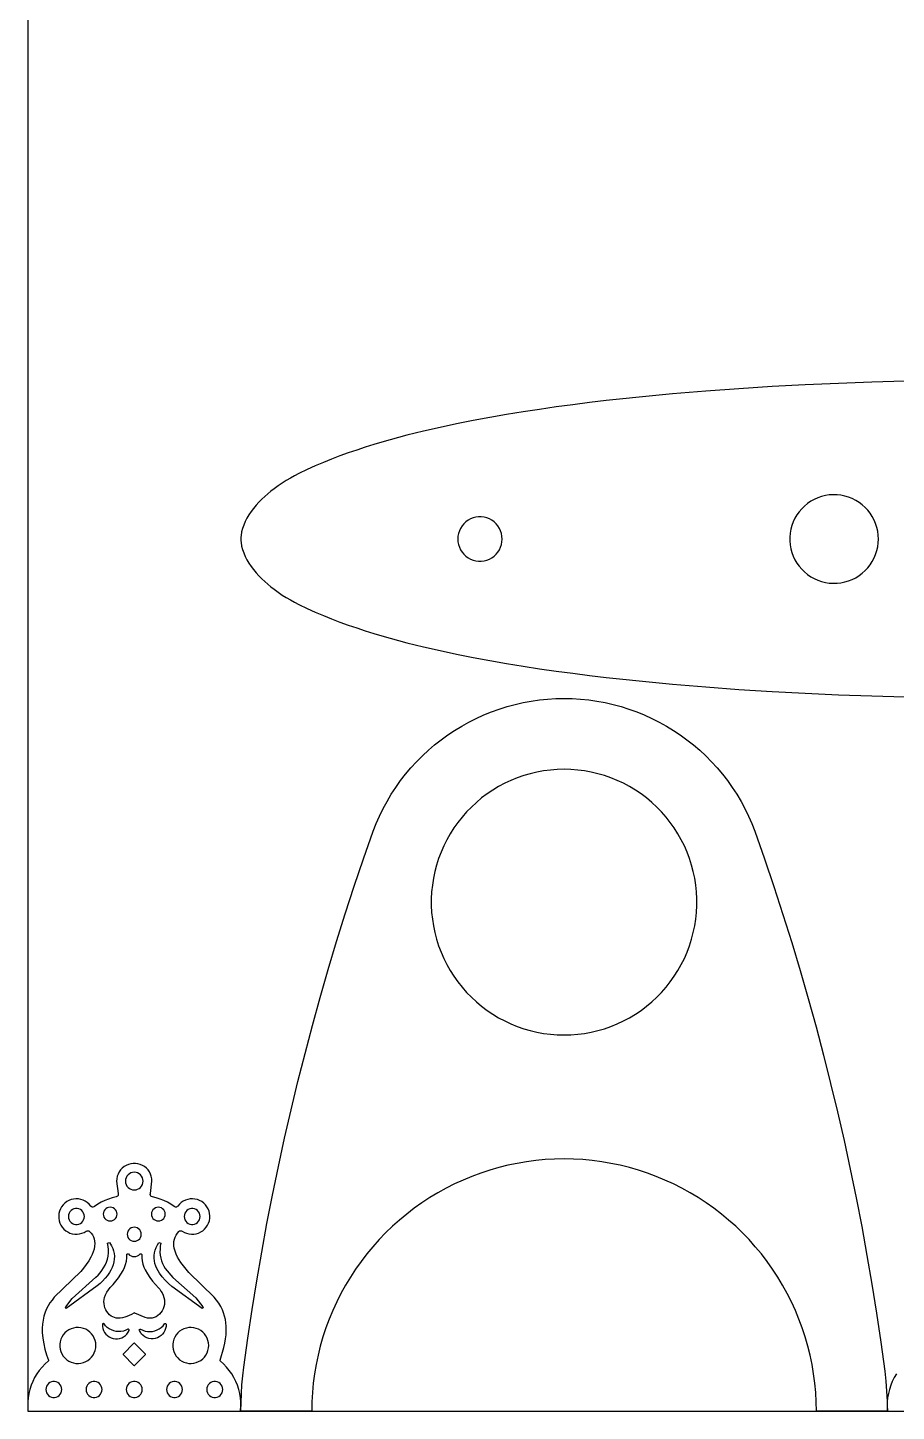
# Model space of a CAD drawing. Extents: x 0 to 1250, y 0 to 2500.
# Drawn here: x 0 to 98.1, y 0 to 156.2 of the extents above; entities that cross this region are included whole.
import ezdxf

# ---------------------------------------------------------------- set-up
doc = ezdxf.new("R2010")
doc.units = 0
doc.layers.get('0').update_dxf_attribs({"linetype": 'CONTINUOUS', "lineweight": 25})

msp = doc.modelspace()

# ---------------------------------------------------------------- linework, layer by layer
for points in [[(0, 0), (1250, 0), (1250, 2500), (0, 2500)], [(96.08, 98.5072), (96.0604, 98.9491), (96.0019, 99.3875), (95.9048, 99.8191), (95.77, 100.24), (95.5985, 100.648), (95.3916, 101.039), (95.1509, 101.41), (94.8784, 101.759), (94.5762, 102.082), (94.2466, 102.377), (93.8922, 102.641), (93.5159, 102.874), (93.1204, 103.072), (92.709, 103.234), (92.2848, 103.36), (91.8512, 103.447), (91.4116, 103.496), (90.9694, 103.506), (90.528, 103.477), (90.091, 103.408), (89.6617, 103.302), (89.2435, 103.158), (88.8397, 102.977), (88.4534, 102.762), (88.0876, 102.513), (87.7453, 102.233), (87.4291, 101.924), (87.1415, 101.587), (86.8846, 101.227), (86.6607, 100.846), (86.4713, 100.446), (86.3179, 100.031), (86.2019, 99.6044), (86.124, 99.169), (86.0849, 98.7284), (86.0849, 98.286), (86.124, 97.8454), (86.2019, 97.41), (86.3179, 96.9832), (86.4713, 96.5683), (86.6607, 96.1685), (86.8846, 95.7871), (87.1415, 95.427), (87.4291, 95.0909), (87.7453, 94.7816), (88.0876, 94.5015), (88.4534, 94.2527), (88.8397, 94.0372), (89.2435, 93.8567), (89.6617, 93.7126), (90.091, 93.606), (90.528, 93.5378), (90.9694, 93.5084), (91.4116, 93.5182), (91.8512, 93.567), (92.2848, 93.6545), (92.709, 93.78), (93.1204, 93.9425), (93.5159, 94.1407), (93.8922, 94.373), (94.2466, 94.6378), (94.5762, 94.9328), (94.8784, 95.2558), (95.1509, 95.6042), (95.3916, 95.9753), (95.5985, 96.3663), (95.77, 96.774), (95.9048, 97.1953), (96.0019, 97.6269), (96.0604, 98.0653)], [(53.58, 98.5072), (53.5603, 98.8205), (53.5015, 99.1289), (53.4044, 99.4275), (53.2708, 99.7116), (53.1025, 99.9767), (52.9024, 100.219), (52.6736, 100.433), (52.4196, 100.618), (52.1444, 100.769), (51.8525, 100.885), (51.5485, 100.963), (51.237, 101.002), (50.923, 101.002), (50.6115, 100.963), (50.3075, 100.885), (50.0156, 100.769), (49.7404, 100.618), (49.4864, 100.433), (49.2576, 100.219), (49.0575, 99.9767), (48.8892, 99.7116), (48.7556, 99.4275), (48.6585, 99.1289), (48.5997, 98.8205), (48.58, 98.5072), (48.5997, 98.1939), (48.6585, 97.8855), (48.7556, 97.5869), (48.8892, 97.3028), (49.0575, 97.0377), (49.2576, 96.7958), (49.4864, 96.5809), (49.7404, 96.3964), (50.0156, 96.2451), (50.3075, 96.1296), (50.6115, 96.0515), (50.923, 96.0121), (51.237, 96.0121), (51.5485, 96.0515), (51.8525, 96.1296), (52.1444, 96.2451), (52.4196, 96.3964), (52.6736, 96.5809), (52.9024, 96.7958), (53.1025, 97.0377), (53.2708, 97.3028), (53.4044, 97.5869), (53.5015, 97.8855), (53.5603, 98.1939)], [(83.2313, 62.3853), (84.2865, 59.2521), (85.3067, 56.1073), (86.292, 52.9513), (87.2421, 49.7846), (88.1569, 46.6075), (89.0364, 43.4205), (89.8804, 40.2239), (90.6888, 37.0181), (91.4616, 33.8035), (92.1985, 30.5805), (92.8996, 27.3495), (93.5648, 24.111), (94.1939, 20.8652), (94.7869, 17.6127), (95.3436, 14.3537), (95.8642, 11.0888), (96.3484, 7.8183), (96.7962, 4.5426), (96.9203, 3.4108), (97.009, 2.2757), (97.0622, 1.1384), (97.08, 0), (89.08, 0), (89.0601, 1.0656), (89.0003, 2.1298), (88.9008, 3.191), (88.7617, 4.2477), (88.5831, 5.2985), (88.3654, 6.3418), (88.1089, 7.3763), (87.8138, 8.4005), (87.4807, 9.413), (87.1099, 10.4122), (86.702, 11.3969), (86.2576, 12.3657), (85.7773, 13.3172), (85.2617, 14.25), (84.7116, 15.1629), (84.1278, 16.0546), (83.511, 16.9239), (82.8622, 17.7695), (82.1822, 18.5902), (81.472, 19.3849), (80.7325, 20.1525), (79.9649, 20.892), (79.1702, 21.6022), (78.3495, 22.2822), (77.5039, 22.931), (76.6346, 23.5478), (75.7429, 24.1316), (74.83, 24.6817), (73.8972, 25.1973), (72.9457, 25.6776), (71.9769, 26.122), (70.9922, 26.5299), (69.993, 26.9007), (68.9805, 27.2338), (67.9563, 27.5289), (66.9218, 27.7854), (65.8785, 28.0031), (64.8277, 28.1817), (63.771, 28.3208), (62.7098, 28.4203), (61.6456, 28.4801), (60.58, 28.5), (59.5144, 28.4801), (58.4502, 28.4203), (57.389, 28.3208), (56.3323, 28.1817), (55.2815, 28.0031), (54.2382, 27.7854), (53.2037, 27.5289), (52.1795, 27.2338), (51.167, 26.9007), (50.1678, 26.5299), (49.1831, 26.122), (48.2143, 25.6776), (47.2628, 25.1973), (46.33, 24.6817), (45.4171, 24.1316), (44.5254, 23.5478), (43.6561, 22.931), (42.8105, 22.2822), (41.9898, 21.6022), (41.1951, 20.892), (40.4275, 20.1525), (39.688, 19.3849), (38.9778, 18.5902), (38.2978, 17.7695), (37.649, 16.9239), (37.0322, 16.0546), (36.4484, 15.1629), (35.8983, 14.25), (35.3827, 13.3172), (34.9024, 12.3657), (34.458, 11.3969), (34.0501, 10.4122), (33.6793, 9.413), (33.3462, 8.4005), (33.0511, 7.3763), (32.7946, 6.3418), (32.5769, 5.2985), (32.3983, 4.2477), (32.2592, 3.191), (32.1597, 2.1298), (32.0999, 1.0656), (32.08, 0), (24.08, 0), (24.0938, 1.0029), (24.1351, 2.005), (24.204, 3.0056), (24.3003, 4.0039), (24.424, 4.9993), (24.8734, 8.2503), (25.3587, 11.4961), (25.8798, 14.7364), (26.4366, 17.9707), (27.0291, 21.1987), (27.6571, 24.42), (28.3206, 27.6342), (29.0196, 30.8408), (29.7539, 34.0395), (30.5234, 37.2299), (31.3281, 40.4117), (32.1679, 43.5843), (33.0426, 46.7475), (33.9521, 49.9009), (34.8964, 53.044), (35.8753, 56.1766), (36.8888, 59.2981), (37.9366, 62.4083), (39.0186, 65.5067), (39.3606, 66.3733), (39.7373, 67.2253), (40.1482, 68.0614), (40.5927, 68.8802), (41.07, 69.6802), (41.5792, 70.4603), (42.1197, 71.2192), (42.6904, 71.9555), (43.2905, 72.6681), (43.9189, 73.3559), (44.5747, 74.0176), (45.2567, 74.6522), (45.9639, 75.2587), (46.6951, 75.836), (47.449, 76.3832), (48.2245, 76.8995), (49.0202, 77.384), (49.835, 77.8358), (50.6673, 78.2542), (51.5159, 78.6386), (52.3794, 78.9884), (53.2563, 79.3028), (54.1453, 79.5815), (55.0448, 79.824), (55.9534, 80.0299), (56.8696, 80.1987), (57.7918, 80.3304), (58.7187, 80.4246), (59.6486, 80.4811), (60.58, 80.5), (61.5114, 80.4811), (62.4413, 80.4246), (63.3682, 80.3304), (64.2904, 80.1987), (65.2066, 80.0299), (66.1152, 79.824), (67.0147, 79.5815), (67.9037, 79.3028), (68.7806, 78.9884), (69.6441, 78.6386), (70.4927, 78.2542), (71.325, 77.8358), (72.1398, 77.384), (72.9355, 76.8995), (73.711, 76.3832), (74.4649, 75.836), (75.1961, 75.2587), (75.9033, 74.6522), (76.5853, 74.0176), (77.2411, 73.3559), (77.8695, 72.6681), (78.4696, 71.9555), (79.0403, 71.2192), (79.5808, 70.4603), (80.09, 69.6802), (80.5673, 68.8802), (81.0118, 68.0614), (81.4227, 67.2253), (81.7994, 66.3733), (82.1414, 65.5067)], [(60.58, 72.5), (59.8078, 72.4801), (59.0377, 72.4205), (58.2716, 72.3213), (57.5117, 72.1828), (56.7599, 72.0054), (56.0183, 71.7895), (55.2887, 71.5358), (54.5732, 71.2448), (53.8736, 70.9173), (53.1918, 70.5543), (52.5296, 70.1566), (51.8887, 69.7254), (51.2709, 69.2618), (50.6777, 68.767), (50.1108, 68.2423), (49.5717, 67.6891), (49.0618, 67.1089), (48.5824, 66.5032), (48.1348, 65.8737), (47.7203, 65.2219), (47.3398, 64.5497), (46.9945, 63.8587), (46.6851, 63.1509), (46.4127, 62.4281), (46.1778, 61.6923), (45.981, 60.9453), (45.823, 60.1892), (45.7042, 59.426), (45.6247, 58.6576), (45.585, 57.8862), (45.585, 57.1138), (45.6247, 56.3424), (45.7042, 55.574), (45.823, 54.8108), (45.981, 54.0547), (46.1778, 53.3077), (46.4127, 52.5719), (46.6851, 51.8491), (46.9945, 51.1413), (47.3398, 50.4503), (47.7203, 49.7781), (48.1348, 49.1263), (48.5824, 48.4968), (49.0618, 47.8911), (49.5717, 47.3109), (50.1108, 46.7577), (50.6777, 46.233), (51.2709, 45.7382), (51.8887, 45.2746), (52.5296, 44.8434), (53.1918, 44.4457), (53.8736, 44.0827), (54.5732, 43.7552), (55.2887, 43.4642), (56.0183, 43.2105), (56.7599, 42.9946), (57.5117, 42.8172), (58.2716, 42.6787), (59.0377, 42.5795), (59.8078, 42.5199), (60.58, 42.5), (61.3522, 42.5199), (62.1223, 42.5795), (62.8884, 42.6787), (63.6483, 42.8172), (64.4001, 42.9946), (65.1417, 43.2105), (65.8713, 43.4642), (66.5868, 43.7552), (67.2864, 44.0827), (67.9682, 44.4457), (68.6304, 44.8434), (69.2713, 45.2746), (69.8891, 45.7382), (70.4823, 46.233), (71.0492, 46.7577), (71.5883, 47.3109), (72.0982, 47.8911), (72.5776, 48.4968), (73.0252, 49.1263), (73.4397, 49.7781), (73.8202, 50.4503), (74.1655, 51.1413), (74.4749, 51.8491), (74.7473, 52.5719), (74.9822, 53.3077), (75.179, 54.0547), (75.337, 54.8108), (75.4558, 55.574), (75.5353, 56.3424), (75.575, 57.1138), (75.575, 57.8862), (75.5353, 58.6576), (75.4558, 59.426), (75.337, 60.1892), (75.179, 60.9453), (74.9822, 61.6923), (74.7473, 62.4281), (74.4749, 63.1509), (74.1655, 63.8587), (73.8202, 64.5497), (73.4397, 65.2219), (73.0252, 65.8737), (72.5776, 66.5032), (72.0982, 67.1089), (71.5883, 67.6891), (71.0492, 68.2423), (70.4823, 68.767), (69.8891, 69.2618), (69.2713, 69.7254), (68.6304, 70.1566), (67.9682, 70.5543), (67.2864, 70.9173), (66.5868, 71.2448), (65.8713, 71.5358), (65.1417, 71.7895), (64.4001, 72.0054), (63.6483, 72.1828), (62.8884, 72.3213), (62.1223, 72.4205), (61.3522, 72.4801)], [(0.1298, 0), (23.9502, 0), (24.0497, 0.09), (24.08, 0.5717), (24.074, 1.0544), (24.0317, 1.5352), (23.9533, 2.0115), (23.8392, 2.4805), (23.6903, 2.9396), (23.5071, 3.3863), (23.2909, 3.8178), (23.0429, 4.2319), (22.7643, 4.6261), (22.4569, 4.9983), (22.1224, 5.3463), (21.7627, 5.6681), (21.7299, 5.7189), (21.7325, 5.7793), (22.1722, 7.2132), (22.2807, 7.6881), (22.3605, 8.1685), (22.4112, 8.6529), (22.4327, 9.1395), (22.4248, 9.6265), (22.3906, 10.0046), (22.3293, 10.3792), (22.2413, 10.7484), (22.127, 11.1104), (21.9869, 11.4632), (21.7988, 11.842), (21.584, 12.2064), (21.3437, 12.5545), (21.0791, 12.8846), (18.1964, 15.6744), (17.3006, 16.7957), (17.1038, 17.1015), (16.9299, 17.4209), (16.7799, 17.7523), (16.6547, 18.0937), (16.5549, 18.4434), (16.515, 18.6926), (16.504, 18.9447), (16.5219, 19.1963), (16.5686, 19.4443), (16.6516, 19.6841), (16.7661, 19.9106), (16.9101, 20.1195), (17.081, 20.3072), (17.1651, 20.3656), (17.2639, 20.3924), (17.366, 20.3843), (17.4595, 20.3423), (17.6973, 20.2046), (17.9517, 20.1007), (18.2179, 20.0328), (18.491, 20.0019), (18.7657, 20.0088), (19.0369, 20.0533), (19.2994, 20.1345), (19.5483, 20.2509), (19.7789, 20.4004), (19.9868, 20.58), (20.1682, 20.7865), (20.3195, 21.0158), (20.438, 21.2638), (20.5214, 21.5256), (20.568, 21.7964), (20.5772, 22.0711), (20.5485, 22.3444), (20.4827, 22.6112), (20.381, 22.8664), (20.2452, 23.1054), (20.078, 23.3234), (19.8824, 23.5164), (19.6622, 23.6809), (19.4216, 23.8136), (19.1651, 23.912), (18.8974, 23.9744), (18.6238, 23.9995), (18.3493, 23.9868), (18.0791, 23.9367), (17.8183, 23.8499), (17.5719, 23.7283), (17.3445, 23.574), (17.1404, 23.39), (16.9635, 23.1798), (16.8946, 23.1119), (16.8077, 23.0695), (16.7119, 23.0569), (16.617, 23.0755), (16.5329, 23.1232), (16.1648, 23.3823), (15.7777, 23.6119), (15.3738, 23.8106), (14.9556, 23.9771), (14.5257, 24.1105), (14.0867, 24.21), (13.9973, 24.2458), (13.9238, 24.3081), (13.8739, 24.3905), (13.8527, 24.4845), (13.8624, 24.5803), (14.04, 26), (14.0214, 26.2723), (13.9659, 26.5396), (13.8744, 26.7968), (13.7489, 27.0392), (13.5914, 27.2622), (13.4051, 27.4617), (13.1934, 27.6339), (12.9601, 27.7758), (12.7098, 27.8845), (12.4469, 27.9582), (12.1765, 27.9953), (11.9035, 27.9953), (11.6331, 27.9582), (11.3703, 27.8845), (11.1199, 27.7758), (10.8867, 27.6339), (10.6749, 27.4617), (10.4886, 27.2622), (10.3312, 27.0392), (10.2056, 26.7968), (10.1142, 26.5396), (10.0586, 26.2723), (10.04, 26), (10.2177, 24.5803), (10.2273, 24.4845), (10.2061, 24.3905), (10.1562, 24.3081), (10.0828, 24.2458), (9.9934, 24.2099), (9.5556, 24.1068), (9.1267, 23.9713), (8.7091, 23.8042), (8.3052, 23.6063), (7.9171, 23.3789), (7.5471, 23.1232), (7.463, 23.0755), (7.3682, 23.0569), (7.2723, 23.0695), (7.1854, 23.1119), (7.1166, 23.1798), (6.9396, 23.39), (6.7355, 23.574), (6.5081, 23.7283), (6.2617, 23.8499), (6.0009, 23.9367), (5.7308, 23.9868), (5.4563, 23.9995), (5.1826, 23.9744), (4.915, 23.912), (4.6584, 23.8136), (4.4178, 23.6809), (4.1976, 23.5164), (4.0021, 23.3234), (3.8348, 23.1054), (3.699, 22.8664), (3.5973, 22.6112), (3.5315, 22.3444), (3.5029, 22.0711), (3.512, 21.7964), (3.5587, 21.5256), (3.642, 21.2638), (3.7605, 21.0158), (3.9118, 20.7865), (4.0932, 20.58), (4.3011, 20.4004), (4.5317, 20.2509), (4.7806, 20.1345), (5.0432, 20.0533), (5.3143, 20.0088), (5.589, 20.0019), (5.8621, 20.0328), (6.1283, 20.1007), (6.3828, 20.2046), (6.6206, 20.3423), (6.714, 20.3843), (6.8161, 20.3924), (6.915, 20.3656), (6.9991, 20.3072), (7.1675, 20.1234), (7.3098, 19.9187), (7.4235, 19.6969), (7.5067, 19.4619), (7.5577, 19.2178), (7.5757, 18.9692), (7.5541, 18.646), (7.5003, 18.3265), (7.4147, 18.014), (7.2983, 17.7117), (7.1522, 17.4225), (6.9025, 16.9884), (6.6253, 16.5713), (6.3218, 16.1729), (5.9933, 15.7949), (2.9965, 12.8794), (2.7481, 12.5716), (2.5214, 12.2475), (2.3176, 11.9086), (2.1377, 11.5564), (1.9824, 11.1927), (1.8411, 10.7503), (1.7368, 10.2977), (1.67, 9.8381), (1.6414, 9.3745), (1.651, 8.9101), (1.7143, 8.2694), (1.8159, 7.6337), (1.9557, 7.0052), (2.1331, 6.3863), (2.3474, 5.7793), (2.3501, 5.7189), (2.3174, 5.6681), (1.9576, 5.3463), (1.6231, 4.9983), (1.3157, 4.6261), (1.0372, 4.2319), (0.7891, 3.8178), (0.5729, 3.3863), (0.3898, 2.9396), (0.2408, 2.4805), (0.1268, 2.0115), (0.0484, 1.5352), (0.006, 1.0544), (0, 0.5717), (0.0303, 0.09)], [(13.04, 26), (13.0208, 26.1951), (12.9639, 26.3827), (12.8715, 26.5556), (12.7471, 26.7071), (12.5956, 26.8315), (12.4227, 26.9239), (12.2351, 26.9808), (12.04, 27), (11.8449, 26.9808), (11.6573, 26.9239), (11.4844, 26.8315), (11.3329, 26.7071), (11.2085, 26.5556), (11.1161, 26.3827), (11.0592, 26.1951), (11.04, 26), (11.0592, 25.8049), (11.1161, 25.6173), (11.2085, 25.4444), (11.3329, 25.2929), (11.4844, 25.1685), (11.6573, 25.0761), (11.8449, 25.0192), (12.04, 25), (12.2351, 25.0192), (12.4227, 25.0761), (12.5956, 25.1685), (12.7471, 25.2929), (12.8715, 25.4444), (12.9639, 25.6173), (13.0208, 25.8049)], [(6.4016, 22), (6.3819, 22.1871), (6.3238, 22.3661), (6.2297, 22.529), (6.1038, 22.6688), (5.9516, 22.7794), (5.7797, 22.856), (5.5957, 22.8951), (5.4075, 22.8951), (5.2235, 22.856), (5.0516, 22.7794), (4.8994, 22.6688), (4.7735, 22.529), (4.6794, 22.3661), (4.6213, 22.1871), (4.6016, 22), (4.6213, 21.8129), (4.6794, 21.6339), (4.7735, 21.471), (4.8994, 21.3312), (5.0516, 21.2206), (5.2235, 21.144), (5.4075, 21.1049), (5.5957, 21.1049), (5.7797, 21.144), (5.9516, 21.2206), (6.1038, 21.3312), (6.2297, 21.471), (6.3238, 21.6339), (6.3819, 21.8129)], [(10.0983, 22.2712), (10.0788, 22.4443), (10.0213, 22.6087), (9.9286, 22.7562), (9.8054, 22.8794), (9.6579, 22.9721), (9.4935, 23.0296), (9.3204, 23.0491), (9.1473, 23.0296), (8.9828, 22.9721), (8.8353, 22.8794), (8.7121, 22.7562), (8.6195, 22.6087), (8.5619, 22.4443), (8.5424, 22.2712), (8.5619, 22.0981), (8.6195, 21.9336), (8.7121, 21.7861), (8.8353, 21.6629), (8.9828, 21.5703), (9.1473, 21.5127), (9.3204, 21.4932), (9.4935, 21.5127), (9.6579, 21.5703), (9.8054, 21.6629), (9.9286, 21.7861), (10.0213, 21.9336), (10.0788, 22.0981)], [(15.5376, 22.2712), (15.5181, 22.4443), (15.4606, 22.6087), (15.3679, 22.7562), (15.2447, 22.8794), (15.0972, 22.9721), (14.9328, 23.0296), (14.7597, 23.0491), (14.5866, 23.0296), (14.4221, 22.9721), (14.2746, 22.8794), (14.1514, 22.7562), (14.0588, 22.6087), (14.0012, 22.4443), (13.9817, 22.2712), (14.0012, 22.0981), (14.0588, 21.9336), (14.1514, 21.7861), (14.2746, 21.6629), (14.4221, 21.5703), (14.5866, 21.5127), (14.7597, 21.4932), (14.9328, 21.5127), (15.0972, 21.5703), (15.2447, 21.6629), (15.3679, 21.7861), (15.4606, 21.9336), (15.5181, 22.0981)], [(19.4784, 22), (19.4588, 22.1871), (19.4006, 22.3661), (19.3065, 22.529), (19.1806, 22.6688), (19.0284, 22.7794), (18.8565, 22.856), (18.6725, 22.8951), (18.4843, 22.8951), (18.3003, 22.856), (18.1284, 22.7794), (17.9762, 22.6688), (17.8503, 22.529), (17.7562, 22.3661), (17.6981, 22.1871), (17.6784, 22), (17.6981, 21.8129), (17.7562, 21.6339), (17.8503, 21.471), (17.9762, 21.3312), (18.1284, 21.2206), (18.3003, 21.144), (18.4843, 21.1049), (18.6725, 21.1049), (18.8565, 21.144), (19.0284, 21.2206), (19.1806, 21.3312), (19.3065, 21.471), (19.4006, 21.6339), (19.4588, 21.8129)], [(12.833, 19.9901), (12.8131, 20.1665), (12.7545, 20.3342), (12.66, 20.4845), (12.5344, 20.6101), (12.3841, 20.7046), (12.2165, 20.7632), (12.04, 20.7831), (11.8636, 20.7632), (11.6959, 20.7046), (11.5456, 20.6101), (11.42, 20.4845), (11.3255, 20.3342), (11.2669, 20.1665), (11.247, 19.9901), (11.2669, 19.8136), (11.3255, 19.646), (11.42, 19.4957), (11.5456, 19.3701), (11.6959, 19.2756), (11.8636, 19.217), (12.04, 19.1971), (12.2165, 19.217), (12.3841, 19.2756), (12.5344, 19.3701), (12.66, 19.4957), (12.7545, 19.646), (12.8131, 19.8136)], [(9.2558, 19.0545), (9.3716, 18.8679), (9.4757, 18.6743), (9.603, 18.3975), (9.6999, 18.1087), (9.7655, 17.8111), (9.799, 17.5083), (9.7862, 17.1855), (9.7402, 16.8658), (9.6614, 16.5525), (9.5507, 16.249), (9.4092, 15.9586), (9.2386, 15.6843), (9.0025, 15.3454), (8.7455, 15.022), (8.4687, 14.7154), (8.1731, 14.4269), (7.86, 14.1575), (4.3586, 11.6157), (4.2759, 11.7039), (4.303, 11.8113), (5.0318, 12.7535), (7.706, 15.1425), (7.9532, 15.38), (8.1823, 15.6351), (8.3919, 15.9064), (8.5809, 16.1925), (8.7596, 16.5034), (8.9061, 16.8306), (9.0189, 17.171), (9.0967, 17.521), (9.1349, 17.8901), (9.136, 18.261), (9.0998, 18.6303), (9.0268, 18.994)], [(14.2924, 17.605), (14.3367, 17.914), (14.413, 18.2168), (14.5206, 18.5099), (14.6582, 18.7902), (14.8243, 19.0545), (15.0532, 18.994), (14.9831, 18.6555), (14.9458, 18.3118), (14.9414, 17.9661), (14.9702, 17.6216), (15.0317, 17.2814), (15.1213, 16.977), (15.2368, 16.6815), (15.3773, 16.3971), (15.5419, 16.1259), (16.4042, 15.1134), (18.9931, 12.8132), (19.777, 11.8113), (19.8042, 11.7039), (19.7214, 11.6157), (16.2962, 14.0946), (15.9037, 14.43), (15.5379, 14.7943), (15.2009, 15.1855), (14.8949, 15.6012), (14.729, 15.8556), (14.5872, 16.1242), (14.4706, 16.4046), (14.3801, 16.6945), (14.3166, 16.9915), (14.2806, 17.293)], [(12.7598, 17.7997), (12.8191, 17.7949), (12.8652, 17.7573), (12.8817, 17.7001), (12.8892, 17.3409), (12.9316, 16.9841), (13.0083, 16.6331), (13.1186, 16.2912), (13.2616, 15.9617), (13.5185, 15.5282), (13.7997, 15.1101), (14.1042, 14.7088), (14.431, 14.3254), (14.7792, 13.9612), (14.9262, 13.7764), (15.0582, 13.5807), (15.1745, 13.3752), (15.2974, 13.13), (15.3869, 12.8707), (15.4414, 12.6019), (15.4601, 12.3283), (15.4425, 12.0546), (15.3859, 11.8114), (15.3002, 11.577), (15.1865, 11.3546), (15.0467, 11.1478), (14.8943, 10.9665), (14.716, 10.8108), (14.5158, 10.6843), (14.2985, 10.59), (14.0458, 10.5327), (13.7875, 10.5115), (13.5288, 10.527), (13.2749, 10.5789), (12.0914, 11.0953), (12.04, 11.1095), (11.9886, 11.0953), (11.7394, 10.9473), (11.4801, 10.8179), (11.2121, 10.7078), (10.9621, 10.618), (10.7039, 10.5556), (10.4405, 10.5213), (10.1749, 10.5155), (9.9814, 10.5381), (9.7925, 10.5863), (9.6118, 10.6593), (9.4423, 10.7557), (9.2565, 10.9057), (9.0902, 11.0771), (8.9461, 11.2676), (8.8261, 11.4741), (8.7322, 11.6937), (8.664, 11.9191), (8.6253, 12.1514), (8.6169, 12.3867), (8.6388, 12.6212), (8.6906, 12.8509), (8.8029, 13.157), (8.9461, 13.4498), (9.1188, 13.7263), (9.319, 13.9836), (9.6524, 14.3346), (9.9669, 14.7027), (10.2613, 15.087), (10.5351, 15.4863), (10.7873, 15.8995), (10.9414, 16.2393), (11.0605, 16.593), (11.1435, 16.9567), (11.1896, 17.327), (11.1983, 17.7001), (11.2149, 17.7573), (11.261, 17.7949), (11.3203, 17.7997), (11.3718, 17.77), (11.5123, 17.6461), (11.6753, 17.5536), (11.8537, 17.4965), (12.04, 17.4772), (12.2263, 17.4965), (12.4048, 17.5536), (12.5677, 17.6461), (12.7082, 17.7699)], [(7.7005, 7.435), (7.6807, 7.7179), (7.6217, 7.9952), (7.5248, 8.2617), (7.3916, 8.5121), (7.2249, 8.7415), (7.0279, 8.9455), (6.8045, 9.1201), (6.5589, 9.2619), (6.2959, 9.3681), (6.0208, 9.4367), (5.7388, 9.4664), (5.4553, 9.4565), (5.1761, 9.4072), (4.9064, 9.3196), (4.6515, 9.1953), (4.4164, 9.0367), (4.2056, 8.847), (4.0234, 8.6297), (3.8731, 8.3892), (3.7577, 8.1302), (3.6796, 7.8576), (3.6401, 7.5767), (3.6401, 7.2932), (3.6796, 7.0123), (3.7577, 6.7397), (3.8731, 6.4807), (4.0234, 6.2402), (4.2056, 6.0229), (4.4164, 5.8332), (4.6515, 5.6746), (4.9064, 5.5503), (5.1761, 5.4627), (5.4553, 5.4134), (5.7388, 5.4035), (6.0208, 5.4332), (6.2959, 5.5018), (6.5589, 5.608), (6.8045, 5.7498), (7.0279, 5.9244), (7.2249, 6.1284), (7.3916, 6.3578), (7.5248, 6.6082), (7.6217, 6.8747), (7.6807, 7.1521)], [(11.4656, 9.1389), (11.4718, 9.2), (11.4411, 9.2532), (11.3852, 9.2784), (11.325, 9.2662), (11.0756, 9.1474), (10.8126, 9.063), (10.5407, 9.0145), (10.2647, 9.0028), (9.9897, 9.0282), (9.7205, 9.0901), (9.462, 9.1875), (9.2189, 9.3186), (8.9954, 9.481), (8.7958, 9.6719), (8.6234, 9.8878), (8.5746, 9.925), (8.5133, 9.9268), (8.4625, 9.8923), (8.4414, 9.8347), (8.4505, 9.5923), (8.4967, 9.3542), (8.5788, 9.1259), (8.6949, 8.913), (8.8422, 8.7203), (9.0173, 8.5524), (9.216, 8.4134), (9.4337, 8.3064), (9.6652, 8.234), (9.9051, 8.198), (10.1476, 8.199), (10.3872, 8.2373), (10.618, 8.3117), (10.8347, 8.4206), (11.0322, 8.5615), (11.2058, 8.7309), (11.3514, 8.9249)], [(15.5054, 9.925), (15.5668, 9.9268), (15.6176, 9.8923), (15.6387, 9.8347), (15.6295, 9.5923), (15.5833, 9.3542), (15.5012, 9.1259), (15.3852, 8.913), (15.2378, 8.7203), (15.0627, 8.5524), (14.864, 8.4134), (14.6463, 8.3064), (14.4148, 8.234), (14.1749, 8.198), (13.9324, 8.199), (13.6929, 8.2373), (13.462, 8.3117), (13.2453, 8.4206), (13.0478, 8.5615), (12.8742, 8.7309), (12.7286, 8.9249), (12.6145, 9.1389), (12.6083, 9.2), (12.6389, 9.2532), (12.6949, 9.2784), (12.755, 9.2662), (13.0044, 9.1474), (13.2674, 9.063), (13.5393, 9.0145), (13.8153, 9.0028), (14.0904, 9.0282), (14.3596, 9.0901), (14.618, 9.1875), (14.8612, 9.3186), (15.0846, 9.481), (15.2843, 9.6719), (15.4566, 9.8878)], [(20.4449, 7.435), (20.4251, 7.7179), (20.3661, 7.9952), (20.2692, 8.2617), (20.136, 8.5121), (19.9693, 8.7415), (19.7723, 8.9455), (19.5489, 9.1201), (19.3033, 9.2619), (19.0403, 9.3681), (18.7652, 9.4367), (18.4832, 9.4664), (18.1997, 9.4565), (17.9205, 9.4072), (17.6508, 9.3196), (17.3959, 9.1953), (17.1608, 9.0367), (16.95, 8.847), (16.7678, 8.6297), (16.6175, 8.3892), (16.5021, 8.1302), (16.424, 7.8576), (16.3845, 7.5767), (16.3845, 7.2932), (16.424, 7.0123), (16.5021, 6.7397), (16.6175, 6.4807), (16.7678, 6.2402), (16.95, 6.0229), (17.1608, 5.8332), (17.3959, 5.6746), (17.6508, 5.5503), (17.9205, 5.4627), (18.1997, 5.4134), (18.4832, 5.4035), (18.7652, 5.4332), (19.0403, 5.5018), (19.3033, 5.608), (19.5489, 5.7498), (19.7723, 5.9244), (19.9693, 6.1284), (20.136, 6.3578), (20.2692, 6.6082), (20.3661, 6.8747), (20.4251, 7.1521)], [(13.2681, 6.5096), (12.1107, 7.667), (12.0659, 7.6929), (12.0141, 7.6929), (11.9693, 7.667), (10.812, 6.5096), (10.7861, 6.4648), (10.7861, 6.413), (10.8119, 6.3682), (11.9693, 5.2109), (12.0141, 5.185), (12.0659, 5.185), (12.1107, 5.2109), (13.2681, 6.3682), (13.294, 6.413), (13.294, 6.4648)], [(3.854, 2.4616), (3.8343, 2.6487), (3.7762, 2.8277), (3.6821, 2.9906), (3.5562, 3.1304), (3.404, 3.241), (3.2321, 3.3176), (3.048, 3.3567), (2.8599, 3.3567), (2.6759, 3.3176), (2.504, 3.241), (2.3518, 3.1304), (2.2259, 2.9906), (2.1318, 2.8277), (2.0736, 2.6487), (2.054, 2.4616), (2.0736, 2.2745), (2.1318, 2.0955), (2.2259, 1.9326), (2.3518, 1.7928), (2.504, 1.6822), (2.6759, 1.6057), (2.8599, 1.5665), (3.048, 1.5665), (3.2321, 1.6057), (3.404, 1.6822), (3.5562, 1.7928), (3.6821, 1.9326), (3.7762, 2.0955), (3.8343, 2.2745)], [(8.397, 2.4616), (8.3773, 2.6487), (8.3192, 2.8277), (8.2251, 2.9906), (8.0992, 3.1304), (7.947, 3.241), (7.7751, 3.3176), (7.5911, 3.3567), (7.4029, 3.3567), (7.2189, 3.3176), (7.047, 3.241), (6.8948, 3.1304), (6.7689, 2.9906), (6.6748, 2.8277), (6.6167, 2.6487), (6.597, 2.4616), (6.6167, 2.2745), (6.6748, 2.0955), (6.7689, 1.9326), (6.8948, 1.7928), (7.047, 1.6822), (7.2189, 1.6057), (7.4029, 1.5665), (7.5911, 1.5665), (7.7751, 1.6057), (7.947, 1.6822), (8.0992, 1.7928), (8.2251, 1.9326), (8.3192, 2.0955), (8.3773, 2.2745)], [(12.94, 2.4616), (12.9203, 2.6487), (12.8622, 2.8277), (12.7681, 2.9906), (12.6422, 3.1304), (12.49, 3.241), (12.3181, 3.3176), (12.1341, 3.3567), (11.9459, 3.3567), (11.7619, 3.3176), (11.59, 3.241), (11.4378, 3.1304), (11.3119, 2.9906), (11.2178, 2.8277), (11.1597, 2.6487), (11.14, 2.4616), (11.1597, 2.2745), (11.2178, 2.0955), (11.3119, 1.9326), (11.4378, 1.7928), (11.59, 1.6822), (11.7619, 1.6057), (11.9459, 1.5665), (12.1341, 1.5665), (12.3181, 1.6057), (12.49, 1.6822), (12.6422, 1.7928), (12.7681, 1.9326), (12.8622, 2.0955), (12.9203, 2.2745)], [(17.483, 2.4616), (17.4634, 2.6487), (17.4052, 2.8277), (17.3112, 2.9906), (17.1853, 3.1304), (17.033, 3.241), (16.8612, 3.3176), (16.6771, 3.3567), (16.489, 3.3567), (16.3049, 3.3176), (16.133, 3.241), (15.9808, 3.1304), (15.8549, 2.9906), (15.7608, 2.8277), (15.7027, 2.6487), (15.683, 2.4616), (15.7027, 2.2745), (15.7608, 2.0955), (15.8549, 1.9326), (15.9808, 1.7928), (16.133, 1.6822), (16.3049, 1.6057), (16.489, 1.5665), (16.6771, 1.5665), (16.8612, 1.6057), (17.033, 1.6822), (17.1853, 1.7928), (17.3112, 1.9326), (17.4052, 2.0955), (17.4634, 2.2745)], [(22.0261, 2.4616), (22.0064, 2.6487), (21.9483, 2.8277), (21.8542, 2.9906), (21.7283, 3.1304), (21.5761, 3.241), (21.4042, 3.3176), (21.2201, 3.3567), (21.032, 3.3567), (20.8479, 3.3176), (20.6761, 3.241), (20.5238, 3.1304), (20.3979, 2.9906), (20.3039, 2.8277), (20.2457, 2.6487), (20.2261, 2.4616), (20.2457, 2.2745), (20.3039, 2.0955), (20.3979, 1.9326), (20.5238, 1.7928), (20.6761, 1.6822), (20.8479, 1.6057), (21.032, 1.5665), (21.2201, 1.5665), (21.4042, 1.6057), (21.5761, 1.6822), (21.7283, 1.7928), (21.8542, 1.9326), (21.9483, 2.0955), (22.0064, 2.2745)]]:
    msp.add_lwpolyline(points, close=True)
for points in [[(99.08, 116.33), (95.3283, 116.222), (91.5775, 116.085), (87.828, 115.918), (84.08, 115.719), (80.3258, 115.484), (76.5742, 115.212), (74.6995, 115.06), (72.8257, 114.898), (70.9529, 114.725), (69.0811, 114.541), (67.1997, 114.344), (65.3196, 114.135), (63.441, 113.911), (61.5643, 113.673), (59.6896, 113.42), (57.8172, 113.149), (55.9473, 112.862), (54.08, 112.555), (52.1981, 112.227), (50.3202, 111.876), (48.4473, 111.504), (46.5806, 111.107), (44.6945, 110.678), (42.8157, 110.216), (41.8791, 109.972), (40.9443, 109.717), (40.0112, 109.45), (39.08, 109.172), (38.1189, 108.871), (37.1614, 108.556), (36.2089, 108.226), (35.2632, 107.882), (34.3259, 107.523), (33.3985, 107.148), (32.4827, 106.758), (31.58, 106.352), (30.6206, 105.892), (30.1469, 105.648), (29.6768, 105.392), (29.2103, 105.12), (28.7472, 104.831), (28.2871, 104.522), (27.83, 104.189), (27.473, 103.91), (27.1202, 103.617), (26.7743, 103.309), (26.4379, 102.989), (26.1135, 102.657), (25.8037, 102.314), (25.5111, 101.962), (25.2384, 101.6), (24.988, 101.231), (24.7626, 100.855), (24.5648, 100.472), (24.3972, 100.085), (24.2623, 99.6942), (24.1628, 99.3002), (24.1011, 98.9042), (24.0853, 98.7058), (24.08, 98.5072), (24.0853, 98.3087), (24.1011, 98.1102), (24.1628, 97.7142), (24.2623, 97.3202), (24.3972, 96.9291), (24.5648, 96.542), (24.7626, 96.1598), (24.988, 95.7835), (25.2384, 95.4141), (25.5111, 95.0526), (25.8037, 94.7), (26.1135, 94.3572), (26.4379, 94.0252), (26.7743, 93.705), (27.1202, 93.3977), (27.473, 93.1042), (27.83, 92.8254), (28.2871, 92.4929), (28.7472, 92.1834), (29.2103, 91.8942), (29.6768, 91.6227), (30.1469, 91.3663), (30.6206, 91.1225), (31.58, 90.662), (32.4827, 90.256), (33.3985, 89.866), (34.3259, 89.4916), (35.2632, 89.1325), (36.2089, 88.7883), (37.1614, 88.4588), (38.1189, 88.1437), (39.08, 87.8424), (40.0112, 87.5641), (40.9443, 87.2978), (41.8791, 87.0426), (42.8157, 86.7979), (44.6945, 86.3365), (46.5806, 85.9075), (48.4473, 85.5107), (50.3202, 85.138), (52.1981, 84.7879), (54.08, 84.459), (55.9473, 84.1527), (57.8172, 83.865), (59.6896, 83.5948), (61.5643, 83.3411), (63.441, 83.1031), (65.3196, 82.8797), (67.1997, 82.67), (69.0811, 82.473), (70.9529, 82.2889), (72.8257, 82.1161), (74.6995, 81.9542), (76.5742, 81.8029), (80.3258, 81.5303), (84.08, 81.2955), (87.828, 81.096), (91.5775, 80.929), (95.3283, 80.7924), (99.08, 80.684)], [(98.1172, 4.2319), (97.8691, 3.8178), (97.6529, 3.3863), (97.4698, 2.9396), (97.3208, 2.4805), (97.2068, 2.0115), (97.1284, 1.5352), (97.086, 1.0544), (97.08, 0.5717), (97.1103, 0.09), (97.2098, 0), (121.03, 0)]]:
    msp.add_lwpolyline(points)

doc.saveas('drawing.dxf')
